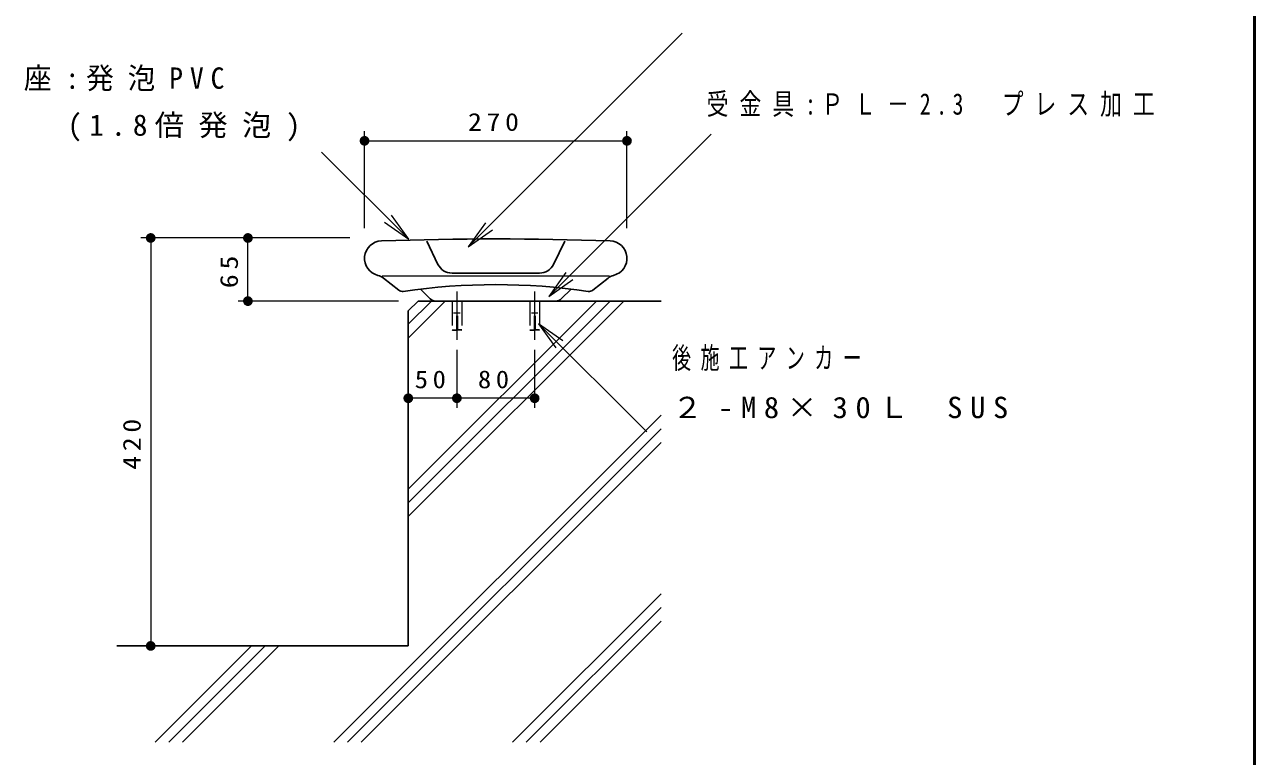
# Model space of a CAD drawing. Units: millimetres on the paper, scale 1:10. Extents: x -365 to 0, y -19 to 257.
# Drawn here: x -126.5 to 0, y 72.1 to 147.4 of the extents above; entities that cross this region are included whole.
import ezdxf

# ---------------------------------------------------------------- set-up
doc = ezdxf.new("R2010")
doc.units = ezdxf.units.MM
for name, pattern in [('USER1', [4.5, 2.5, -2]), ('USER2', [6, 3, -1, 1, -1]), ('USER3', [8, 3, -1, 1, -1, 1, -1])]:
    doc.linetypes.add(name, pattern=pattern)
doc.layers.add('1_10', color=7, linetype='Continuous', lineweight=13)
doc.layers.add('NAKAMURA図枠', color=7, linetype='Continuous', lineweight=13)
doc.styles.add('ＭＳ ゴシック', font='')
doc.styles.get('ＭＳ ゴシック').set_extended_font_data('MS Gothic')

# ---------------------------------------------------------------- blocks, each defined once
blk = doc.blocks.new('filled_dot')
at = {"color": 0, "linetype": 'Continuous', "lineweight": -2, "const_width": 1.25}
blk.add_lwpolyline([(-0.625, 0, 1), (0.625, 0, 1)], format="xyb", close=True, dxfattribs=at)
blk = doc.blocks.new('open_arrow')
at = {"color": 0, "linetype": 'Continuous', "lineweight": -2}
blk.add_lwpolyline([(7.5, 1.25), (0, 0), (7.5, -1.25)], dxfattribs=at)

msp = doc.modelspace()

# ---------------------------------------------------------------- linework, layer by layer
at = {"layer": '1_10'}
for p, q in [((-80.877, 124.555), (-58.865, 146.566)), ((-91.552, 126.479), (-91.552, 136.479)), ((-91.552, 135.479), (-64.552, 135.479)), ((-72.606, 119.441), (-55.891, 136.156)), ((-64.552, 126.479), (-64.552, 136.479)), ((-87.009, 125.354), (-95.966, 134.311)), ((-93.052, 125.479), (-114.552, 125.479)), ((-113.552, 125.479), (-113.552, 83.479)), ((-103.552, 118.979), (-103.552, 125.479)), ((-89.752, 121.579), (-66.352, 121.579)), ((-88.052, 118.979), (-104.552, 118.979)), ((-87.052, 96.795), (-64.869, 118.979)), ((-87.052, 98.21), (-66.283, 118.979)), ((-87.052, 99.624), (-67.697, 118.979)), ((-87.052, 115.18), (-83.254, 118.979)), ((-87.052, 116.594), (-84.668, 118.979)), ((-73.639, 116.656), (-62.497, 105.514)), ((-82.052, 113.979), (-82.052, 107.979)), ((-74.052, 113.979), (-74.052, 107.979)), ((-82.052, 108.979), (-87.052, 108.979)), ((-74.052, 108.979), (-82.052, 108.979)), ((-94.713, 73.579), (-61.052, 107.239)), ((-93.298, 73.579), (-61.052, 105.825)), ((-91.884, 73.579), (-61.052, 104.411)), ((-76.328, 73.579), (-61.052, 88.854)), ((-74.914, 73.579), (-61.052, 87.44)), ((-73.499, 73.579), (-61.052, 86.026)), ((-113.097, 73.579), (-103.197, 83.479)), ((-111.683, 73.579), (-101.783, 83.479)), ((-110.269, 73.579), (-100.369, 83.479))]:
    msp.add_line(p, q, dxfattribs=at)
at = {"layer": '1_10', "lineweight": 25}
for p, q in [((-85.152, 125.139), (-84.004, 122.761)), ((-70.952, 125.139), (-72.101, 122.761)), ((-82.552, 121.871), (-73.552, 121.871)), ((-88.024, 120.108), (-89.601, 121.35)), ((-85.794, 120.22), (-84.787, 119.213)), ((-71.318, 119.213), (-70.311, 120.22)), ((-68.081, 120.108), (-66.504, 121.35)), ((-86.052, 118.979), (-87.052, 117.979)), ((-86.052, 118.979), (-61.052, 118.979)), ((-87.052, 117.979), (-87.052, 83.479)), ((-117.052, 83.479), (-87.052, 83.479))]:
    msp.add_line(p, q, dxfattribs=at)
at = {"layer": '1_10', "color": 2, "linetype": 'USER1'}
for p, q in [((-82.552, 118.979), (-81.552, 118.979)), ((-82.552, 118.979), (-82.552, 116.029)), ((-81.552, 118.979), (-81.552, 116.029)), ((-74.552, 118.979), (-73.552, 118.979)), ((-74.552, 118.979), (-74.552, 116.029)), ((-73.552, 118.979), (-73.552, 116.029)), ((-82.102, 117.479), (-82.102, 115.979)), ((-82.102, 117.479), (-82.002, 117.479)), ((-82.002, 117.479), (-82.002, 115.979)), ((-74.102, 117.479), (-74.102, 115.979)), ((-74.102, 117.479), (-74.002, 117.479)), ((-74.002, 117.479), (-74.002, 115.979)), ((-82.502, 115.979), (-82.552, 116.029)), ((-82.552, 116.029), (-82.102, 116.029)), ((-82.502, 115.979), (-82.102, 115.979)), ((-81.552, 116.029), (-82.002, 116.029)), ((-81.602, 115.979), (-82.002, 115.979)), ((-81.602, 115.979), (-81.552, 116.029)), ((-74.502, 115.979), (-74.552, 116.029)), ((-74.552, 116.029), (-74.102, 116.029)), ((-74.502, 115.979), (-74.102, 115.979)), ((-73.552, 116.029), (-74.002, 116.029)), ((-73.602, 115.979), (-74.002, 115.979)), ((-73.602, 115.979), (-73.552, 116.029))]:
    msp.add_line(p, q, dxfattribs=at)
at = {"layer": '1_10', "linetype": 'USER2'}
for p, q in [((-82.052, 119.979), (-82.052, 114.979)), ((-74.052, 119.979), (-74.052, 114.979))]:
    msp.add_line(p, q, dxfattribs=at)
at = {"layer": '1_10', "linetype": 'USER3'}
for p, q in [((-82.385, 117.779), (-81.72, 117.779)), ((-74.385, 117.779), (-73.72, 117.779))]:
    msp.add_line(p, q, dxfattribs=at)
at = {"layer": '1_10', "lineweight": 25}
for centre, radius, start, end in [((-78.052, -218.742), 344.121, 88.04135, 91.95865), ((-89.752, 123.379), 1.8, 91.95865, 256.38937), ((-66.352, 123.379), 1.8, 283.61063, 88.04135), ((-90.529, 120.172), 1.5, 51.76955, 76.38938), ((-65.576, 120.172), 1.5, 103.61062, 128.23045), ((-78.052, 55.102), 65.577, 81.65891, 98.34109), ((-87.652, 120.579), 0.6, 231.76961, 278.34109), ((-84.221, 119.779), 0.8, 225, 270), ((-71.884, 119.779), 0.8, 270, 315), ((-68.452, 120.579), 0.6, 261.65891, 308.2304)]:
    msp.add_arc(centre, radius, start, end, dxfattribs=at)
for centre, major_axis, start_param, end_param in [((-82.552, 123.409), (1.6, 0), 3.5763809, 4.712389), ((-73.552, 123.409), (-1.6, 0), 1.5707963, 2.7068044)]:
    msp.add_ellipse(centre, major_axis=major_axis, ratio=0.961266, start_param=start_param, end_param=end_param, dxfattribs=at)
at = {"layer": 'NAKAMURA図枠', "lineweight": 50}
msp.add_line((0, 0), (0, 257), dxfattribs=at)

# ---------------------------------------------------------------- block references
at = {"layer": '1_10', "xscale": 0.4, "yscale": 0.4}
for p in [(-91.552, 135.479), (-87.052, 108.979)]:
    msp.add_blockref('filled_dot', p, dxfattribs=at)
for name, p, rotation in [('filled_dot', (-64.552, 135.479), 180), ('open_arrow', (-87.009, 125.354), 135), ('open_arrow', (-80.877, 124.555), 45), ('filled_dot', (-113.552, 125.479), 270), ('filled_dot', (-103.552, 125.479), 270), ('open_arrow', (-72.606, 119.441), 45), ('filled_dot', (-103.552, 118.979), 90), ('open_arrow', (-73.639, 116.656), 315), ('filled_dot', (-82.052, 108.979), 180), ('filled_dot', (-74.052, 108.979), 180), ('filled_dot', (-113.552, 83.479), 90)]:
    msp.add_blockref(name, p, dxfattribs=dict(at, rotation=rotation))

# ---------------------------------------------------------------- texts
at = {"layer": '1_10', "style": 'ＭＳ ゴシック'}
for s, insert, char_height, attachment_point in [('\\T1.5;\\W0.95;座:発泡PVC', (-126.605, 141.811), 2.199, 4), ('\\T1.5;\\W0.75;受金具:ＰＬ－2.3\u3000プレス加工', (-56.354, 139.156), 2.199, 4), ('\\T1.5;\\~\\~(1.8倍発泡)', (-126.605, 136.811), 2.199, 4), ('\\T1.33;\\W1.15;270', (-78.052, 136.479), 1.833, 8), ('\\T1.5;\\W0.65;後施工アンカー', (-59.906, 113.014), 2.199, 4), ('\\T1.34;\\W1.1;50', (-84.552, 109.979), 1.833, 8), ('\\T1.34;\\W1.1;80', (-78.052, 109.979), 1.833, 8), ('\\T1.5;\\W1.05;２-M8×30Ｌ\\~SUS', (-59.906, 108.014), 2.199, 4)]:
    msp.add_mtext(s, dxfattribs=dict(at, insert=insert, char_height=char_height, attachment_point=attachment_point))
at = {"layer": '1_10', "char_height": 1.833, "attachment_point": 8, "rotation": 90, "style": 'ＭＳ ゴシック'}
for s, insert in [('\\T1.34;\\W1.15;65', (-104.552, 122.229)), ('\\T1.33;\\W1.15;420', (-114.552, 104.479))]:
    msp.add_mtext(s, dxfattribs=dict(at, insert=insert))

doc.saveas('drawing.dxf')
